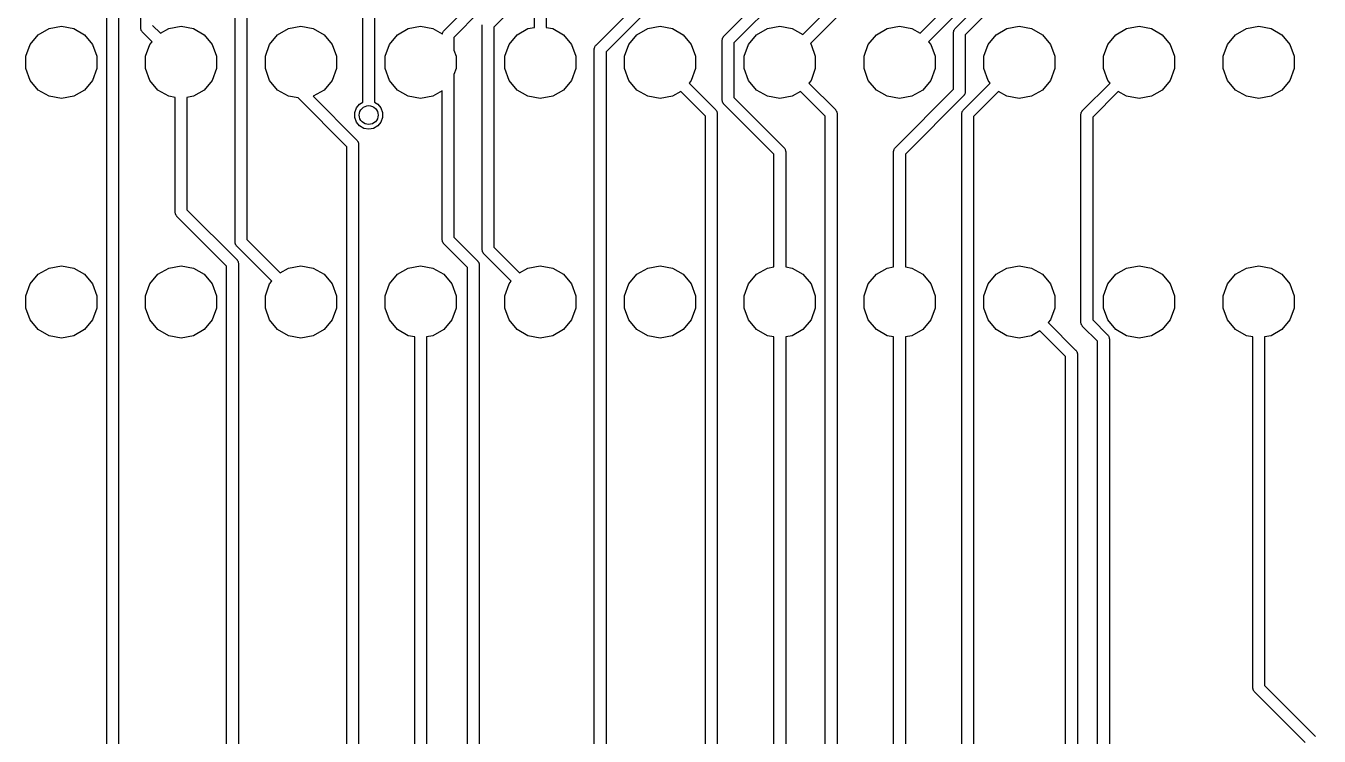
# Model space of a CAD drawing. Extents: x 116.4 to 213.4, y -134.3 to -53.5.
# Drawn here: x 165.98 to 193.41, y -104.2 to -89.14 of the extents above; entities that cross this region are included whole.
import ezdxf

# ---------------------------------------------------------------- set-up
doc = ezdxf.new("R2010")
doc.units = 0
doc.header["$MEASUREMENT"] = 0
doc.layers.add('BLACK', color=7, linetype='CONTINUOUS')

msp = doc.modelspace()

# ---------------------------------------------------------------- linework, layer by layer
at = {"layer": 'Black'}
for p, q in [((168.414, -89.1846), (168.414, -77.7437)), ((178.072, -89.5491), (187.587, -80.0335)), ((187.801, -80.1737), (178.285, -89.6893)), ((185.692, -89.1945), (193.814, -81.0724)), ((194.027, -81.2126), (185.905, -89.3347)), ((184.949, -89.2998), (192.524, -81.7249)), ((182.456, -89.327), (190.004, -81.7798)), ((190.217, -81.92), (182.619, -89.5178)), ((192.738, -81.8651), (185.125, -89.4774)), ((180.785, -89.3596), (186.864, -83.2809)), ((187.004, -83.4943), (180.998, -89.4998)), ((167.694, -118.549), (167.694, -85.1513)), ((167.944, -85.0995), (167.944, -118.601)), ((170.665, -85.8501), (170.665, -93.6742)), ((170.415, -93.726), (170.415, -85.9019)), ((173.124, -90.763), (173.124, -87.0282)), ((173.374, -87.08), (173.374, -90.763)), ((176.765, -89.1731), (176.765, -88.2139)), ((177.015, -88.2657), (177.015, -89.1731)), ((174.844, -89.2456), (175.389, -88.7002)), ((175.602, -88.8404), (175.057, -89.3858)), ((176.246, -88.8334), (175.907, -89.1728)), ((166.468, -89.1972), (166.73, -89.1511)), ((166.73, -89.1511), (166.992, -89.1972)), ((168.664, -89.1328), (168.831, -89.2998)), ((169.008, -89.1972), (169.27, -89.1511)), ((169.27, -89.1511), (169.532, -89.1972)), ((171.548, -89.1972), (171.81, -89.1511)), ((171.81, -89.1511), (172.072, -89.1972)), ((174.088, -89.1972), (174.35, -89.1511)), ((174.35, -89.1511), (174.612, -89.1972)), ((175.657, -93.8879), (175.657, -89.121)), ((179.168, -89.1972), (179.43, -89.1511)), ((179.43, -89.1511), (179.692, -89.1972)), ((181.708, -89.1972), (181.97, -89.1511)), ((181.97, -89.1511), (182.232, -89.1972)), ((184.248, -89.1972), (184.51, -89.1511)), ((184.51, -89.1511), (184.772, -89.1972)), ((186.788, -89.1972), (187.05, -89.1511)), ((187.05, -89.1511), (187.312, -89.1972)), ((189.328, -89.1972), (189.59, -89.1511)), ((189.59, -89.1511), (189.852, -89.1972)), ((191.868, -89.1972), (192.13, -89.1511)), ((192.13, -89.1511), (192.392, -89.1972)), ((166.068, -89.5335), (166.238, -89.33)), ((166.238, -89.33), (166.468, -89.1972)), ((166.992, -89.1972), (167.222, -89.33)), ((167.222, -89.33), (167.392, -89.5335)), ((168.415, -89.19), (168.414, -89.1846)), ((168.414, -89.1955), (168.415, -89.19)), ((168.418, -89.2113), (168.414, -89.1955)), ((168.421, -89.2274), (168.418, -89.2113)), ((168.424, -89.2321), (168.421, -89.2274)), ((168.425, -89.2374), (168.424, -89.2321)), ((168.435, -89.2508), (168.425, -89.2374)), ((168.443, -89.2649), (168.435, -89.2508)), ((168.447, -89.2685), (168.443, -89.2649)), ((168.45, -89.273), (168.447, -89.2685)), ((168.655, -89.4774), (168.45, -89.273)), ((168.831, -89.2998), (169.008, -89.1972)), ((169.532, -89.1972), (169.762, -89.33)), ((169.762, -89.33), (169.932, -89.5335)), ((171.148, -89.5335), (171.318, -89.33)), ((171.318, -89.33), (171.548, -89.1972)), ((172.072, -89.1972), (172.302, -89.33)), ((172.302, -89.33), (172.472, -89.5335)), ((173.688, -89.5335), (173.858, -89.33)), ((173.858, -89.33), (174.088, -89.1972)), ((174.612, -89.1972), (174.81, -89.312)), ((174.81, -89.312), (174.812, -89.3073)), ((174.812, -89.3073), (174.815, -89.2912)), ((174.815, -89.2912), (174.817, -89.2865)), ((174.817, -89.2865), (174.819, -89.2812)), ((174.819, -89.2812), (174.828, -89.2678)), ((174.828, -89.2678), (174.836, -89.2537)), ((174.836, -89.2537), (174.84, -89.2501)), ((174.84, -89.2501), (174.844, -89.2456)), ((175.057, -89.3858), (175.057, -89.656)), ((175.907, -89.1728), (175.907, -93.8361)), ((176.228, -89.5335), (176.398, -89.33)), ((176.398, -89.33), (176.628, -89.1972)), ((176.628, -89.1972), (176.765, -89.1731)), ((177.015, -89.1731), (177.152, -89.1972)), ((177.152, -89.1972), (177.382, -89.33)), ((177.382, -89.33), (177.552, -89.5335)), ((178.768, -89.5335), (178.938, -89.33)), ((178.938, -89.33), (179.168, -89.1972)), ((179.692, -89.1972), (179.922, -89.33)), ((179.922, -89.33), (180.092, -89.5335)), ((180.749, -89.4371), (180.753, -89.4213)), ((180.753, -89.4213), (180.756, -89.4052)), ((180.756, -89.4052), (180.758, -89.4005)), ((180.758, -89.4005), (180.76, -89.3952)), ((180.76, -89.3952), (180.769, -89.3818)), ((180.769, -89.3818), (180.777, -89.3677)), ((180.777, -89.3677), (180.782, -89.3641)), ((180.782, -89.3641), (180.785, -89.3596)), ((181.308, -89.5335), (181.478, -89.33)), ((181.478, -89.33), (181.708, -89.1972)), ((182.232, -89.1972), (182.456, -89.327)), ((183.848, -89.5335), (184.018, -89.33)), ((184.018, -89.33), (184.248, -89.1972)), ((184.772, -89.1972), (184.949, -89.2998)), ((185.655, -89.272), (185.66, -89.2562)), ((185.656, -89.2775), (185.655, -89.272)), ((185.655, -89.2829), (185.656, -89.2775)), ((185.655, -90.4872), (185.655, -89.2829)), ((185.66, -89.2562), (185.663, -89.2401)), ((185.663, -89.2401), (185.665, -89.2354)), ((185.665, -89.2354), (185.667, -89.2301)), ((185.667, -89.2301), (185.676, -89.2167)), ((185.676, -89.2167), (185.684, -89.2026)), ((185.684, -89.2026), (185.688, -89.199)), ((185.688, -89.199), (185.692, -89.1945)), ((185.905, -89.3347), (185.905, -90.539)), ((186.388, -89.5335), (186.558, -89.33)), ((186.558, -89.33), (186.788, -89.1972)), ((187.312, -89.1972), (187.542, -89.33)), ((187.542, -89.33), (187.712, -89.5335)), ((188.928, -89.5335), (189.098, -89.33)), ((189.098, -89.33), (189.328, -89.1972)), ((189.852, -89.1972), (190.082, -89.33)), ((190.082, -89.33), (190.252, -89.5335)), ((191.468, -89.5335), (191.638, -89.33)), ((191.638, -89.33), (191.868, -89.1972)), ((192.392, -89.1972), (192.622, -89.33)), ((192.622, -89.33), (192.792, -89.5335)), ((165.977, -89.7832), (166.068, -89.5335)), ((167.392, -89.5335), (167.483, -89.7832)), ((168.517, -89.7832), (168.608, -89.5335)), ((168.608, -89.5335), (168.655, -89.4774)), ((169.932, -89.5335), (170.023, -89.7832)), ((171.057, -89.7832), (171.148, -89.5335)), ((172.472, -89.5335), (172.563, -89.7832)), ((173.597, -89.7832), (173.688, -89.5335)), ((175.057, -89.656), (175.103, -89.7832)), ((176.137, -89.7832), (176.228, -89.5335)), ((177.552, -89.5335), (177.643, -89.7832)), ((178.035, -89.6266), (178.04, -89.6108)), ((178.036, -89.6321), (178.035, -89.6266)), ((178.035, -89.6375), (178.036, -89.6321)), ((178.035, -109.651), (178.035, -89.6375)), ((178.04, -89.6108), (178.043, -89.5947)), ((178.043, -89.5947), (178.045, -89.59)), ((178.045, -89.59), (178.047, -89.5847)), ((178.047, -89.5847), (178.056, -89.5713)), ((178.056, -89.5713), (178.064, -89.5572)), ((178.064, -89.5572), (178.068, -89.5536)), ((178.068, -89.5536), (178.072, -89.5491)), ((178.285, -89.6893), (178.285, -109.702)), ((178.677, -89.7832), (178.768, -89.5335)), ((180.092, -89.5335), (180.183, -89.7832)), ((180.748, -89.448), (180.749, -89.4426)), ((180.748, -90.7147), (180.748, -89.448)), ((180.749, -89.4426), (180.749, -89.4371)), ((180.998, -89.4998), (180.998, -90.6629)), ((181.217, -89.7832), (181.308, -89.5335)), ((182.619, -89.5178), (182.632, -89.5335)), ((182.632, -89.5335), (182.723, -89.7832)), ((183.757, -89.7832), (183.848, -89.5335)), ((185.125, -89.4774), (185.172, -89.5335)), ((185.172, -89.5335), (185.263, -89.7832)), ((186.297, -89.7832), (186.388, -89.5335)), ((187.712, -89.5335), (187.803, -89.7832)), ((188.837, -89.7832), (188.928, -89.5335)), ((190.252, -89.5335), (190.343, -89.7832)), ((191.377, -89.7832), (191.468, -89.5335)), ((192.792, -89.5335), (192.883, -89.7832)), ((165.977, -90.0488), (165.977, -89.7832)), ((167.483, -89.7832), (167.483, -90.0488)), ((168.517, -90.0488), (168.517, -89.7832)), ((170.023, -89.7832), (170.023, -90.0488)), ((171.057, -90.0488), (171.057, -89.7832)), ((172.563, -89.7832), (172.563, -90.0488)), ((173.597, -90.0488), (173.597, -89.7832)), ((175.103, -89.7832), (175.103, -90.0488)), ((176.137, -90.0488), (176.137, -89.7832)), ((177.643, -89.7832), (177.643, -90.0488)), ((178.677, -90.0488), (178.677, -89.7832)), ((180.183, -89.7832), (180.183, -90.0488)), ((181.217, -90.0488), (181.217, -89.7832)), ((182.723, -89.7832), (182.723, -90.0488)), ((183.757, -90.0488), (183.757, -89.7832)), ((185.263, -89.7832), (185.263, -90.0488)), ((186.297, -90.0488), (186.297, -89.7832)), ((187.803, -89.7832), (187.803, -90.0488)), ((188.837, -90.0488), (188.837, -89.7832)), ((190.343, -89.7832), (190.343, -90.0488)), ((191.377, -90.0488), (191.377, -89.7832)), ((192.883, -89.7832), (192.883, -90.0488)), ((166.068, -90.2985), (165.977, -90.0488)), ((167.483, -90.0488), (167.392, -90.2985)), ((168.608, -90.2985), (168.517, -90.0488)), ((170.023, -90.0488), (169.932, -90.2985)), ((171.148, -90.2985), (171.057, -90.0488)), ((172.563, -90.0488), (172.472, -90.2985)), ((173.688, -90.2985), (173.597, -90.0488)), ((175.103, -90.0488), (175.057, -90.176)), ((175.057, -90.176), (175.057, -93.6231)), ((176.228, -90.2985), (176.137, -90.0488)), ((177.643, -90.0488), (177.552, -90.2985)), ((178.768, -90.2985), (178.677, -90.0488)), ((180.183, -90.0488), (180.092, -90.2985)), ((181.308, -90.2985), (181.217, -90.0488)), ((182.723, -90.0488), (182.632, -90.2985)), ((183.848, -90.2985), (183.757, -90.0488)), ((185.263, -90.0488), (185.172, -90.2985)), ((186.388, -90.2985), (186.297, -90.0488)), ((187.803, -90.0488), (187.712, -90.2985)), ((188.928, -90.2985), (188.837, -90.0488)), ((190.343, -90.0488), (190.252, -90.2985)), ((191.468, -90.2985), (191.377, -90.0488)), ((192.883, -90.0488), (192.792, -90.2985)), ((166.238, -90.502), (166.068, -90.2985)), ((166.468, -90.6348), (166.238, -90.502)), ((167.222, -90.502), (166.992, -90.6348)), ((167.392, -90.2985), (167.222, -90.502)), ((168.778, -90.502), (168.608, -90.2985)), ((169.008, -90.6348), (168.778, -90.502)), ((169.762, -90.502), (169.532, -90.6348)), ((169.932, -90.2985), (169.762, -90.502)), ((171.318, -90.502), (171.148, -90.2985)), ((171.548, -90.6348), (171.318, -90.502)), ((172.302, -90.502), (172.072, -90.6348)), ((172.472, -90.2985), (172.302, -90.502)), ((173.858, -90.502), (173.688, -90.2985)), ((174.088, -90.6348), (173.858, -90.502)), ((174.807, -90.522), (174.612, -90.6348)), ((174.807, -93.6749), (174.807, -90.522)), ((176.398, -90.502), (176.228, -90.2985)), ((176.628, -90.6348), (176.398, -90.502)), ((177.382, -90.502), (177.152, -90.6348)), ((177.552, -90.2985), (177.382, -90.502)), ((178.938, -90.502), (178.768, -90.2985)), ((179.168, -90.6348), (178.938, -90.502)), ((180.092, -90.2985), (180.045, -90.3546)), ((180.045, -90.3546), (180.608, -90.917)), ((181.478, -90.502), (181.308, -90.2985)), ((181.708, -90.6348), (181.478, -90.502)), ((182.632, -90.2985), (182.585, -90.3546)), ((182.585, -90.3546), (183.149, -90.918)), ((184.018, -90.502), (183.848, -90.2985)), ((184.248, -90.6348), (184.018, -90.502)), ((184.422, -91.7206), (185.655, -90.4872)), ((185.002, -90.502), (184.772, -90.6348)), ((185.172, -90.2985), (185.002, -90.502)), ((185.865, -90.9239), (186.435, -90.3546)), ((186.435, -90.3546), (186.388, -90.2985)), ((187.542, -90.502), (187.312, -90.6348)), ((187.712, -90.2985), (187.542, -90.502)), ((188.393, -90.936), (188.975, -90.3546)), ((188.975, -90.3546), (188.928, -90.2985)), ((190.082, -90.502), (189.852, -90.6348)), ((190.252, -90.2985), (190.082, -90.502)), ((191.638, -90.502), (191.468, -90.2985)), ((191.868, -90.6348), (191.638, -90.502)), ((192.622, -90.502), (192.392, -90.6348)), ((192.792, -90.2985), (192.622, -90.502)), ((166.73, -90.6809), (166.468, -90.6348)), ((166.992, -90.6348), (166.73, -90.6809)), ((169.145, -90.6589), (169.008, -90.6348)), ((169.145, -93.0929), (169.145, -90.6589)), ((169.532, -90.6348), (169.395, -90.6589)), ((169.395, -90.6589), (169.395, -93.0411)), ((171.751, -90.6705), (171.548, -90.6348)), ((172.786, -91.7057), (171.751, -90.6705)), ((172.072, -90.6348), (172.069, -90.6352)), ((172.069, -90.6352), (172.999, -91.5655)), ((172.988, -90.8827), (173.055, -90.8026)), ((173.055, -90.8026), (173.124, -90.763)), ((173.374, -90.763), (173.442, -90.8026)), ((173.442, -90.8026), (173.51, -90.8827)), ((174.35, -90.6809), (174.088, -90.6348)), ((174.612, -90.6348), (174.35, -90.6809)), ((176.89, -90.6809), (176.628, -90.6348)), ((177.152, -90.6348), (176.89, -90.6809)), ((179.43, -90.6809), (179.168, -90.6348)), ((179.692, -90.6348), (179.43, -90.6809)), ((179.869, -90.5322), (179.692, -90.6348)), ((180.394, -91.0572), (179.869, -90.5322)), ((180.749, -90.7201), (180.748, -90.7147)), ((180.749, -90.7256), (180.749, -90.7201)), ((180.753, -90.7414), (180.749, -90.7256)), ((180.756, -90.7575), (180.753, -90.7414)), ((180.758, -90.7622), (180.756, -90.7575)), ((180.76, -90.7675), (180.758, -90.7622)), ((180.769, -90.7809), (180.76, -90.7675)), ((180.777, -90.795), (180.769, -90.7809)), ((180.782, -90.7986), (180.777, -90.795)), ((180.785, -90.8031), (180.782, -90.7986)), ((181.845, -91.8633), (180.785, -90.8031)), ((180.998, -90.6629), (182.058, -91.7231)), ((181.97, -90.6809), (181.708, -90.6348)), ((182.232, -90.6348), (181.97, -90.6809)), ((182.409, -90.5322), (182.232, -90.6348)), ((182.935, -91.0582), (182.409, -90.5322)), ((184.51, -90.6809), (184.248, -90.6348)), ((184.772, -90.6348), (184.51, -90.6809)), ((185.868, -90.6274), (184.635, -91.8608)), ((185.872, -90.6229), (185.868, -90.6274)), ((185.876, -90.6193), (185.872, -90.6229)), ((185.884, -90.6052), (185.876, -90.6193)), ((185.893, -90.5918), (185.884, -90.6052)), ((185.895, -90.5865), (185.893, -90.5918)), ((185.897, -90.5818), (185.895, -90.5865)), ((185.9, -90.5657), (185.897, -90.5818)), ((185.905, -90.5499), (185.9, -90.5657)), ((185.905, -90.539), (185.904, -90.5444)), ((185.904, -90.5444), (185.905, -90.5499)), ((186.611, -90.5322), (186.079, -91.0641)), ((186.788, -90.6348), (186.611, -90.5322)), ((187.05, -90.6809), (186.788, -90.6348)), ((187.312, -90.6348), (187.05, -90.6809)), ((189.151, -90.5322), (188.607, -91.0762)), ((189.328, -90.6348), (189.151, -90.5322)), ((189.59, -90.6809), (189.328, -90.6348)), ((189.852, -90.6348), (189.59, -90.6809)), ((192.13, -90.6809), (191.868, -90.6348)), ((192.392, -90.6348), (192.13, -90.6809)), ((172.952, -90.981), (172.988, -90.8827)), ((172.952, -91.0856), (172.952, -90.981)), ((173.51, -90.8827), (173.545, -90.981)), ((173.545, -90.981), (173.545, -91.0856)), ((180.394, -111.889), (180.394, -91.0572)), ((180.608, -90.917), (180.611, -90.9215)), ((180.611, -90.9215), (180.615, -90.9251)), ((180.615, -90.9251), (180.623, -90.9392)), ((180.623, -90.9392), (180.633, -90.9526)), ((180.633, -90.9526), (180.634, -90.9579)), ((180.634, -90.9579), (180.637, -90.9626)), ((180.637, -90.9626), (180.64, -90.9787)), ((180.64, -90.9787), (180.644, -90.9945)), ((180.644, -90.9945), (180.643, -91)), ((180.643, -91), (180.644, -91.0054)), ((180.644, -91.0054), (180.644, -111.941)), ((182.935, -111.888), (182.935, -91.0582)), ((183.149, -90.918), (183.152, -90.9225)), ((183.152, -90.9225), (183.156, -90.9261)), ((183.156, -90.9261), (183.164, -90.9402)), ((183.164, -90.9402), (183.174, -90.9536)), ((183.174, -90.9536), (183.175, -90.9589)), ((183.175, -90.9589), (183.178, -90.9636)), ((183.178, -90.9636), (183.181, -90.9797)), ((183.181, -90.9797), (183.185, -90.9955)), ((183.185, -90.9955), (183.184, -91.001)), ((183.184, -91.001), (183.185, -91.0064)), ((183.185, -91.0064), (183.185, -111.94)), ((185.829, -91.0014), (185.833, -90.9856)), ((185.83, -91.0069), (185.829, -91.0014)), ((185.829, -91.0123), (185.83, -91.0069)), ((185.829, -111.934), (185.829, -91.0123)), ((185.833, -90.9856), (185.836, -90.9695)), ((185.836, -90.9695), (185.839, -90.9648)), ((185.839, -90.9648), (185.84, -90.9595)), ((185.84, -90.9595), (185.85, -90.9461)), ((185.85, -90.9461), (185.858, -90.932)), ((185.858, -90.932), (185.862, -90.9284)), ((185.862, -90.9284), (185.865, -90.9239)), ((186.079, -91.0641), (186.079, -111.882)), ((188.357, -91.0135), (188.361, -90.9977)), ((188.358, -91.019), (188.357, -91.0135)), ((188.357, -91.0244), (188.358, -91.019)), ((188.357, -95.4254), (188.357, -91.0244)), ((188.361, -90.9977), (188.364, -90.9816)), ((188.364, -90.9816), (188.367, -90.9769)), ((188.367, -90.9769), (188.368, -90.9716)), ((188.368, -90.9716), (188.378, -90.9582)), ((188.378, -90.9582), (188.386, -90.9441)), ((188.386, -90.9441), (188.39, -90.9405)), ((188.39, -90.9405), (188.393, -90.936)), ((188.607, -91.0762), (188.607, -95.3736)), ((172.988, -91.1839), (172.952, -91.0856)), ((173.055, -91.264), (172.988, -91.1839)), ((173.146, -91.3163), (173.055, -91.264)), ((173.249, -91.3344), (173.146, -91.3163)), ((173.352, -91.3163), (173.249, -91.3344)), ((173.442, -91.264), (173.352, -91.3163)), ((173.51, -91.1839), (173.442, -91.264)), ((173.545, -91.0856), (173.51, -91.1839)), ((172.999, -91.5655), (173.003, -91.57)), ((173.003, -91.57), (173.007, -91.5736)), ((173.007, -91.5736), (173.015, -91.5877)), ((173.015, -91.5877), (173.024, -91.6011)), ((173.024, -91.6011), (173.026, -91.6064)), ((173.026, -91.6064), (173.029, -91.6111)), ((173.029, -91.6111), (173.031, -91.6272)), ((173.031, -91.6272), (173.036, -91.643)), ((172.786, -111.877), (172.786, -91.7057)), ((173.036, -91.643), (173.035, -91.6485)), ((173.035, -91.6485), (173.036, -91.6539)), ((173.036, -91.6539), (173.036, -111.929)), ((181.845, -94.2531), (181.845, -91.8633)), ((182.058, -91.7231), (182.062, -91.7276)), ((182.062, -91.7276), (182.066, -91.7312)), ((182.066, -91.7312), (182.074, -91.7453)), ((182.074, -91.7453), (182.083, -91.7587)), ((182.083, -91.7587), (182.085, -91.764)), ((182.085, -91.764), (182.087, -91.7687)), ((182.087, -91.7687), (182.09, -91.7848)), ((182.09, -91.7848), (182.095, -91.8006)), ((182.095, -91.8006), (182.094, -91.8061)), ((182.094, -91.8061), (182.095, -91.8115)), ((182.095, -91.8115), (182.095, -94.2531)), ((184.385, -91.7981), (184.39, -91.7823)), ((184.386, -91.8036), (184.385, -91.7981)), ((184.385, -91.809), (184.386, -91.8036)), ((184.385, -94.2531), (184.385, -91.809)), ((184.39, -91.7823), (184.393, -91.7662)), ((184.393, -91.7662), (184.395, -91.7615)), ((184.395, -91.7615), (184.397, -91.7562)), ((184.397, -91.7562), (184.406, -91.7428)), ((184.406, -91.7428), (184.414, -91.7287)), ((184.414, -91.7287), (184.418, -91.7251)), ((184.418, -91.7251), (184.422, -91.7206)), ((184.635, -91.8608), (184.635, -94.2531)), ((169.146, -93.0983), (169.145, -93.0929)), ((169.145, -93.1038), (169.146, -93.0983)), ((169.15, -93.1196), (169.145, -93.1038)), ((169.153, -93.1357), (169.15, -93.1196)), ((169.155, -93.1404), (169.153, -93.1357)), ((169.157, -93.1457), (169.155, -93.1404)), ((169.166, -93.1591), (169.157, -93.1457)), ((169.174, -93.1732), (169.166, -93.1591)), ((169.178, -93.1768), (169.174, -93.1732)), ((169.182, -93.1813), (169.178, -93.1768)), ((170.236, -94.2357), (169.182, -93.1813)), ((169.395, -93.0411), (170.449, -94.0955)), ((170.416, -93.7314), (170.415, -93.726)), ((170.415, -93.7369), (170.416, -93.7314)), ((170.42, -93.7527), (170.415, -93.7369)), ((170.423, -93.7688), (170.42, -93.7527)), ((170.425, -93.7735), (170.423, -93.7688)), ((170.427, -93.7788), (170.425, -93.7735)), ((170.436, -93.7922), (170.427, -93.7788)), ((170.444, -93.8063), (170.436, -93.7922)), ((170.448, -93.8099), (170.444, -93.8063)), ((170.452, -93.8144), (170.448, -93.8099)), ((171.195, -94.5574), (170.452, -93.8144)), ((170.665, -93.6742), (171.371, -94.3798)), ((174.808, -93.6803), (174.807, -93.6749)), ((174.807, -93.6858), (174.808, -93.6803)), ((174.812, -93.7016), (174.807, -93.6858)), ((174.815, -93.7177), (174.812, -93.7016)), ((174.817, -93.7224), (174.815, -93.7177)), ((174.819, -93.7277), (174.817, -93.7224)), ((174.828, -93.7411), (174.819, -93.7277)), ((174.836, -93.7552), (174.828, -93.7411)), ((174.84, -93.7588), (174.836, -93.7552)), ((174.844, -93.7633), (174.84, -93.7588)), ((175.344, -94.2641), (174.844, -93.7633)), ((175.057, -93.6231), (175.558, -94.1239)), ((170.449, -94.0955), (170.453, -94.1)), ((175.658, -93.8933), (175.657, -93.8879)), ((175.657, -93.8988), (175.658, -93.8933)), ((175.662, -93.9146), (175.657, -93.8988)), ((175.664, -93.9307), (175.662, -93.9146)), ((175.667, -93.9354), (175.664, -93.9307)), ((175.669, -93.9407), (175.667, -93.9354)), ((175.678, -93.9541), (175.669, -93.9407)), ((175.686, -93.9682), (175.678, -93.9541)), ((175.69, -93.9718), (175.686, -93.9682)), ((175.694, -93.9763), (175.69, -93.9718)), ((176.275, -94.5574), (175.694, -93.9763)), ((175.907, -93.8361), (176.451, -94.3798)), ((166.238, -94.41), (166.468, -94.2772)), ((166.468, -94.2772), (166.73, -94.2311)), ((166.73, -94.2311), (166.992, -94.2772)), ((166.992, -94.2772), (167.222, -94.41)), ((168.778, -94.41), (169.008, -94.2772)), ((169.008, -94.2772), (169.27, -94.2311)), ((169.27, -94.2311), (169.532, -94.2772)), ((169.532, -94.2772), (169.762, -94.41)), ((170.236, -111.887), (170.236, -94.2357)), ((170.453, -94.1), (170.457, -94.1036)), ((170.457, -94.1036), (170.465, -94.1177)), ((170.465, -94.1177), (170.474, -94.1311)), ((170.474, -94.1311), (170.476, -94.1364)), ((170.476, -94.1364), (170.478, -94.1411)), ((170.478, -94.1411), (170.481, -94.1572)), ((170.481, -94.1572), (170.486, -94.173)), ((170.486, -94.173), (170.485, -94.1785)), ((170.485, -94.1785), (170.486, -94.1839)), ((170.486, -94.1839), (170.486, -111.939)), ((171.371, -94.3798), (171.548, -94.2772)), ((171.548, -94.2772), (171.81, -94.2311)), ((171.81, -94.2311), (172.072, -94.2772)), ((172.072, -94.2772), (172.302, -94.41)), ((173.858, -94.41), (174.088, -94.2772)), ((174.088, -94.2772), (174.35, -94.2311)), ((174.35, -94.2311), (174.612, -94.2772)), ((174.612, -94.2772), (174.842, -94.41)), ((175.344, -110.593), (175.344, -94.2641)), ((175.558, -94.1239), (175.561, -94.1284)), ((175.561, -94.1284), (175.565, -94.132)), ((175.565, -94.132), (175.573, -94.1461)), ((175.573, -94.1461), (175.583, -94.1595)), ((175.583, -94.1595), (175.584, -94.1648)), ((175.584, -94.1648), (175.587, -94.1695)), ((175.587, -94.1695), (175.59, -94.1856)), ((175.59, -94.1856), (175.594, -94.2014)), ((175.594, -94.2014), (175.593, -94.2069)), ((175.593, -94.2069), (175.594, -94.2123)), ((175.594, -94.2123), (175.594, -110.644)), ((176.451, -94.3798), (176.628, -94.2772)), ((176.628, -94.2772), (176.89, -94.2311)), ((176.89, -94.2311), (177.152, -94.2772)), ((177.152, -94.2772), (177.382, -94.41)), ((178.938, -94.41), (179.168, -94.2772)), ((179.168, -94.2772), (179.43, -94.2311)), ((179.43, -94.2311), (179.692, -94.2772)), ((179.692, -94.2772), (179.922, -94.41)), ((181.478, -94.41), (181.708, -94.2772)), ((181.708, -94.2772), (181.845, -94.2531)), ((182.095, -94.2531), (182.232, -94.2772)), ((182.232, -94.2772), (182.462, -94.41)), ((184.018, -94.41), (184.248, -94.2772)), ((184.248, -94.2772), (184.385, -94.2531)), ((184.635, -94.2531), (184.772, -94.2772)), ((184.772, -94.2772), (185.002, -94.41)), ((186.558, -94.41), (186.788, -94.2772)), ((186.788, -94.2772), (187.05, -94.2311)), ((187.05, -94.2311), (187.312, -94.2772)), ((187.312, -94.2772), (187.542, -94.41)), ((189.098, -94.41), (189.328, -94.2772)), ((189.328, -94.2772), (189.59, -94.2311)), ((189.59, -94.2311), (189.852, -94.2772)), ((189.852, -94.2772), (190.082, -94.41)), ((191.638, -94.41), (191.868, -94.2772)), ((191.868, -94.2772), (192.13, -94.2311)), ((192.13, -94.2311), (192.392, -94.2772)), ((192.392, -94.2772), (192.622, -94.41)), ((165.977, -94.8632), (166.068, -94.6135)), ((166.068, -94.6135), (166.238, -94.41)), ((167.222, -94.41), (167.392, -94.6135)), ((167.392, -94.6135), (167.483, -94.8632)), ((168.517, -94.8632), (168.608, -94.6135)), ((168.608, -94.6135), (168.778, -94.41)), ((169.762, -94.41), (169.932, -94.6135)), ((169.932, -94.6135), (170.023, -94.8632)), ((171.057, -94.8632), (171.148, -94.6135)), ((171.148, -94.6135), (171.195, -94.5574)), ((172.302, -94.41), (172.472, -94.6135)), ((172.472, -94.6135), (172.563, -94.8632)), ((173.597, -94.8632), (173.688, -94.6135)), ((173.688, -94.6135), (173.858, -94.41)), ((174.842, -94.41), (175.012, -94.6135)), ((175.012, -94.6135), (175.103, -94.8632)), ((176.137, -94.8632), (176.228, -94.6135)), ((176.228, -94.6135), (176.275, -94.5574)), ((177.382, -94.41), (177.552, -94.6135)), ((177.552, -94.6135), (177.643, -94.8632)), ((178.677, -94.8632), (178.768, -94.6135)), ((178.768, -94.6135), (178.938, -94.41)), ((179.922, -94.41), (180.092, -94.6135)), ((180.092, -94.6135), (180.183, -94.8632)), ((181.217, -94.8632), (181.308, -94.6135)), ((181.308, -94.6135), (181.478, -94.41)), ((182.462, -94.41), (182.632, -94.6135)), ((182.632, -94.6135), (182.723, -94.8632)), ((183.757, -94.8632), (183.848, -94.6135)), ((183.848, -94.6135), (184.018, -94.41)), ((185.002, -94.41), (185.172, -94.6135)), ((185.172, -94.6135), (185.263, -94.8632)), ((186.297, -94.8632), (186.388, -94.6135)), ((186.388, -94.6135), (186.558, -94.41)), ((187.542, -94.41), (187.712, -94.6135)), ((187.712, -94.6135), (187.803, -94.8632)), ((188.837, -94.8632), (188.928, -94.6135)), ((188.928, -94.6135), (189.098, -94.41)), ((190.082, -94.41), (190.252, -94.6135)), ((190.252, -94.6135), (190.343, -94.8632)), ((191.377, -94.8632), (191.468, -94.6135)), ((191.468, -94.6135), (191.638, -94.41)), ((192.622, -94.41), (192.792, -94.6135)), ((192.792, -94.6135), (192.883, -94.8632)), ((165.977, -95.1288), (165.977, -94.8632)), ((167.483, -94.8632), (167.483, -95.1288)), ((168.517, -95.1288), (168.517, -94.8632)), ((170.023, -94.8632), (170.023, -95.1288)), ((171.057, -95.1288), (171.057, -94.8632)), ((172.563, -94.8632), (172.563, -95.1288)), ((173.597, -95.1288), (173.597, -94.8632)), ((175.103, -94.8632), (175.103, -95.1288)), ((176.137, -95.1288), (176.137, -94.8632)), ((177.643, -94.8632), (177.643, -95.1288)), ((178.677, -95.1288), (178.677, -94.8632)), ((180.183, -94.8632), (180.183, -95.1288)), ((181.217, -95.1288), (181.217, -94.8632)), ((182.723, -94.8632), (182.723, -95.1288)), ((183.757, -95.1288), (183.757, -94.8632)), ((185.263, -94.8632), (185.263, -95.1288)), ((186.297, -95.1288), (186.297, -94.8632)), ((187.803, -94.8632), (187.803, -95.1288)), ((188.837, -95.1288), (188.837, -94.8632)), ((190.343, -94.8632), (190.343, -95.1288)), ((191.377, -95.1288), (191.377, -94.8632)), ((192.883, -94.8632), (192.883, -95.1288)), ((166.068, -95.3785), (165.977, -95.1288)), ((167.483, -95.1288), (167.392, -95.3785)), ((168.608, -95.3785), (168.517, -95.1288)), ((170.023, -95.1288), (169.932, -95.3785)), ((171.148, -95.3785), (171.057, -95.1288)), ((172.563, -95.1288), (172.472, -95.3785)), ((173.688, -95.3785), (173.597, -95.1288)), ((175.103, -95.1288), (175.012, -95.3785)), ((176.228, -95.3785), (176.137, -95.1288)), ((177.643, -95.1288), (177.552, -95.3785)), ((178.768, -95.3785), (178.677, -95.1288)), ((180.183, -95.1288), (180.092, -95.3785)), ((181.308, -95.3785), (181.217, -95.1288)), ((182.723, -95.1288), (182.632, -95.3785)), ((183.848, -95.3785), (183.757, -95.1288)), ((185.263, -95.1288), (185.172, -95.3785)), ((186.388, -95.3785), (186.297, -95.1288)), ((187.803, -95.1288), (187.712, -95.3785)), ((188.928, -95.3785), (188.837, -95.1288)), ((190.343, -95.1288), (190.252, -95.3785)), ((191.468, -95.3785), (191.377, -95.1288)), ((192.883, -95.1288), (192.792, -95.3785)), ((166.238, -95.582), (166.068, -95.3785)), ((167.392, -95.3785), (167.222, -95.582)), ((168.778, -95.582), (168.608, -95.3785)), ((169.932, -95.3785), (169.762, -95.582)), ((171.318, -95.582), (171.148, -95.3785)), ((172.472, -95.3785), (172.302, -95.582)), ((173.858, -95.582), (173.688, -95.3785)), ((175.012, -95.3785), (174.842, -95.582)), ((176.398, -95.582), (176.228, -95.3785)), ((177.552, -95.3785), (177.382, -95.582)), ((178.938, -95.582), (178.768, -95.3785)), ((180.092, -95.3785), (179.922, -95.582)), ((181.478, -95.582), (181.308, -95.3785)), ((182.632, -95.3785), (182.462, -95.582)), ((184.018, -95.582), (183.848, -95.3785)), ((185.172, -95.3785), (185.002, -95.582)), ((186.558, -95.582), (186.388, -95.3785)), ((187.712, -95.3785), (187.665, -95.4346)), ((187.665, -95.4346), (188.246, -96.0157)), ((188.358, -95.4308), (188.357, -95.4254)), ((188.357, -95.4363), (188.358, -95.4308)), ((188.361, -95.4521), (188.357, -95.4363)), ((188.364, -95.4682), (188.361, -95.4521)), ((188.367, -95.4729), (188.364, -95.4682)), ((188.607, -95.3736), (188.924, -95.6911)), ((189.098, -95.582), (188.928, -95.3785)), ((190.252, -95.3785), (190.082, -95.582)), ((191.638, -95.582), (191.468, -95.3785)), ((192.792, -95.3785), (192.622, -95.582)), ((166.468, -95.7148), (166.238, -95.582)), ((166.73, -95.7609), (166.468, -95.7148)), ((166.992, -95.7148), (166.73, -95.7609)), ((167.222, -95.582), (166.992, -95.7148)), ((169.008, -95.7148), (168.778, -95.582)), ((169.27, -95.7609), (169.008, -95.7148)), ((169.532, -95.7148), (169.27, -95.7609)), ((169.762, -95.582), (169.532, -95.7148)), ((171.548, -95.7148), (171.318, -95.582)), ((171.81, -95.7609), (171.548, -95.7148)), ((172.072, -95.7148), (171.81, -95.7609)), ((172.302, -95.582), (172.072, -95.7148)), ((174.088, -95.7148), (173.858, -95.582)), ((174.225, -95.7389), (174.088, -95.7148)), ((174.225, -111.075), (174.225, -95.7389)), ((174.612, -95.7148), (174.475, -95.7389)), ((174.475, -95.7389), (174.475, -111.127)), ((174.842, -95.582), (174.612, -95.7148)), ((176.628, -95.7148), (176.398, -95.582)), ((176.89, -95.7609), (176.628, -95.7148)), ((177.152, -95.7148), (176.89, -95.7609)), ((177.382, -95.582), (177.152, -95.7148)), ((179.168, -95.7148), (178.938, -95.582)), ((179.43, -95.7609), (179.168, -95.7148)), ((179.692, -95.7148), (179.43, -95.7609)), ((179.922, -95.582), (179.692, -95.7148)), ((181.708, -95.7148), (181.478, -95.582)), ((181.845, -95.7389), (181.708, -95.7148)), ((181.845, -111.075), (181.845, -95.7389)), ((182.232, -95.7148), (182.095, -95.7389)), ((182.095, -95.7389), (182.095, -111.127)), ((182.462, -95.582), (182.232, -95.7148)), ((184.248, -95.7148), (184.018, -95.582)), ((184.385, -95.7389), (184.248, -95.7148)), ((184.385, -111.127), (184.385, -95.7389)), ((184.772, -95.7148), (184.635, -95.7389)), ((184.635, -95.7389), (184.635, -111.075)), ((185.002, -95.582), (184.772, -95.7148)), ((186.788, -95.7148), (186.558, -95.582)), ((187.05, -95.7609), (186.788, -95.7148)), ((187.312, -95.7148), (187.05, -95.7609)), ((187.489, -95.6122), (187.312, -95.7148)), ((188.033, -96.1559), (187.489, -95.6122)), ((188.368, -95.4782), (188.367, -95.4729)), ((188.378, -95.4916), (188.368, -95.4782)), ((188.386, -95.5057), (188.378, -95.4916)), ((188.39, -95.5093), (188.386, -95.5057)), ((188.393, -95.5138), (188.39, -95.5093)), ((188.711, -95.8313), (188.393, -95.5138)), ((188.924, -95.6911), (188.927, -95.6956)), ((188.927, -95.6956), (188.931, -95.6992)), ((188.931, -95.6992), (188.94, -95.7133)), ((188.94, -95.7133), (188.949, -95.7267)), ((188.949, -95.7267), (188.95, -95.732)), ((188.95, -95.732), (188.953, -95.7367)), ((188.953, -95.7367), (188.956, -95.7528)), ((189.328, -95.7148), (189.098, -95.582)), ((189.59, -95.7609), (189.328, -95.7148)), ((189.852, -95.7148), (189.59, -95.7609)), ((190.082, -95.582), (189.852, -95.7148)), ((191.868, -95.7148), (191.638, -95.582)), ((192.005, -95.7389), (191.868, -95.7148)), ((192.005, -103.178), (192.005, -95.7389)), ((192.392, -95.7148), (192.255, -95.7389)), ((192.255, -95.7389), (192.255, -103.126)), ((192.622, -95.582), (192.392, -95.7148)), ((188.246, -96.0157), (188.25, -96.0202)), ((188.711, -110.193), (188.711, -95.8313)), ((188.956, -95.7528), (188.96, -95.7686)), ((188.96, -95.7686), (188.96, -95.7741)), ((188.96, -95.7741), (188.961, -95.7795)), ((188.961, -95.7795), (188.961, -110.068)), ((188.033, -116.95), (188.033, -96.1559)), ((188.25, -96.0202), (188.254, -96.0238)), ((188.254, -96.0238), (188.262, -96.0379)), ((188.262, -96.0379), (188.271, -96.0513)), ((188.271, -96.0513), (188.273, -96.0566)), ((188.273, -96.0566), (188.276, -96.0613)), ((188.276, -96.0613), (188.278, -96.0774)), ((188.278, -96.0774), (188.283, -96.0932)), ((188.283, -96.0932), (188.282, -96.0987)), ((188.282, -96.0987), (188.283, -96.1041)), ((188.283, -96.1041), (188.283, -117.002)), ((192.255, -103.126), (193.33, -104.201)), ((192.006, -103.183), (192.005, -103.178)), ((192.005, -103.189), (192.006, -103.183)), ((192.01, -103.205), (192.005, -103.189)), ((192.013, -103.221), (192.01, -103.205)), ((192.015, -103.226), (192.013, -103.221)), ((192.017, -103.231), (192.015, -103.226)), ((192.026, -103.244), (192.017, -103.231)), ((192.034, -103.258), (192.026, -103.244)), ((192.038, -103.262), (192.034, -103.258)), ((192.042, -103.266), (192.038, -103.262)), ((193.116, -104.341), (192.042, -103.266)), ((193.33, -104.201), (193.333, -104.205))]:
    msp.add_line(p, q, dxfattribs=at)
msp.add_circle((173.249, -91.0333), 0.2, dxfattribs=at)

doc.saveas('drawing.dxf')
